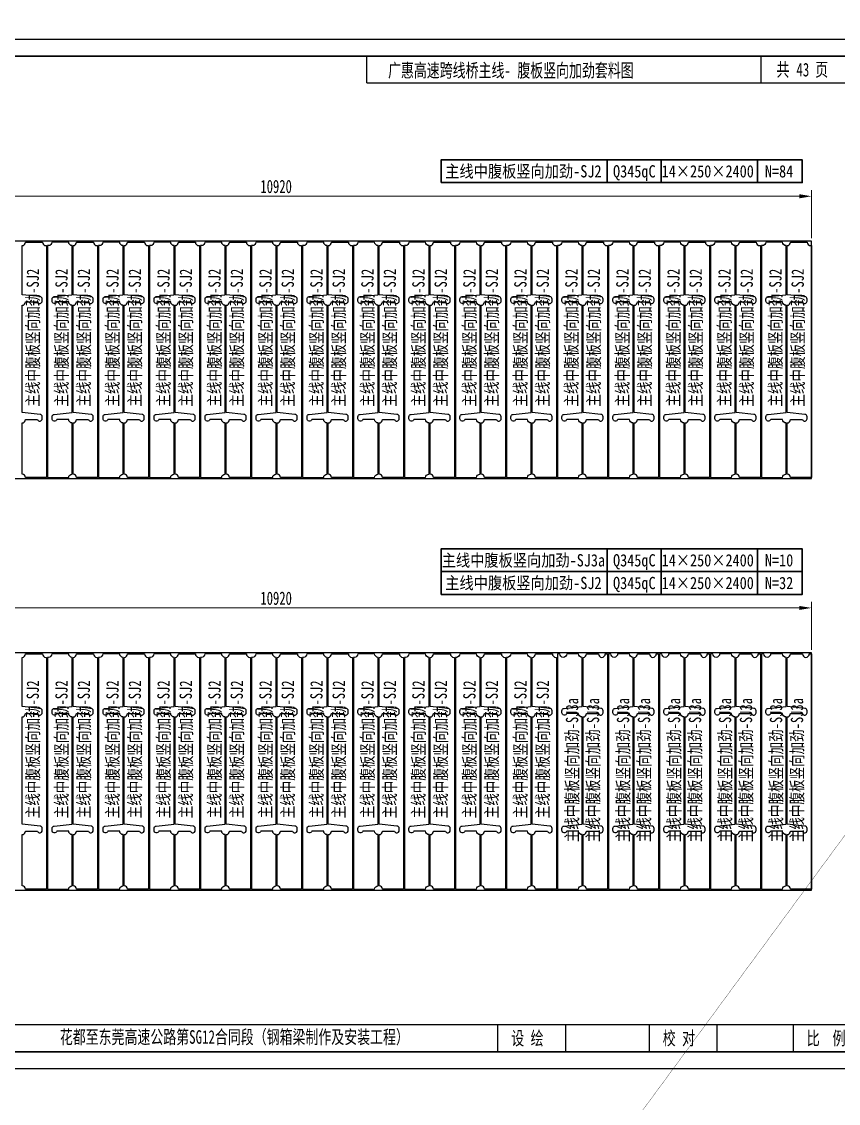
# Model space of a CAD drawing. Extents: x 1629247 to 2251351, y -601856 to -65897.
# Drawn here: x 1889611 to 1897939, y -430642 to -419610 of the extents above; entities that cross this region are included whole.
import ezdxf
from ezdxf.enums import TextEntityAlignment as Align

# ---------------------------------------------------------------- set-up
doc = ezdxf.new("R2010")
doc.units = 0
doc.header["$LTSCALE"] = 2
doc.header["$MEASUREMENT"] = 0
doc.header["$PDMODE"] = 35
doc.header["$PDSIZE"] = 50
doc.layers.get('0').update_dxf_attribs({"linetype": 'CONTINUOUS'})
doc.layers.get('Defpoints').update_dxf_attribs({"linetype": 'CONTINUOUS'})
doc.layers.add('1图框轮廓', color=7, linetype='CONTINUOUS', lineweight=35)
doc.layers.add('A3', color=7, linetype='CONTINUOUS')
doc.styles.add('仿宋', font='仿宋_GB2312_1.ttf', dxfattribs={"width": 0.7})
doc.dimstyles.new('标准标注样式-50', dxfattribs={"dimscale": 50, "dimtxt": 2.7, "dimasz": 2.5, "dimexe": 1.25, "dimexo": 0.625, "dimtad": 1, "dimdec": 0, "dimdsep": 46, "dimtxsty": '仿宋', "dimcen": 2.5, "dimclrd": 3, "dimclre": 3, "dimclrt": 4, "dimazin": 0, "dimtfac": 1, "dimtdec": 0, "dimtmove": 0, "dimatfit": 3, "dimfxl": 1.25, "dimlwd": 13, "dimlwe": 13, "dimarcsym": 0})

# ---------------------------------------------------------------- blocks, each defined once
blk = doc.blocks.new('*D236')
at = {"color": 3, "lineweight": 13, "ltscale": 3}
for p, q in [((1886746, -421819), (1886746, -421329)), ((1897666, -421819), (1897666, -421329))]:
    blk.add_line(p, q, dxfattribs=at)
at = {"color": 3, "linetype": 'ByBlock', "lineweight": 13, "ltscale": 3}
blk.add_line((1897541, -421391), (1886871, -421391), dxfattribs=at)
at = {"color": 3, "ltscale": 3}
for points in [[(1886871, -421370), (1886871, -421412), (1886746, -421391)], [(1897541, -421370), (1897541, -421412), (1897666, -421391)]]:
    blk.add_solid(points, dxfattribs=at)
at = {"layer": 'Defpoints', "color": 0, "ltscale": 3}
for p in [(1886746, -421391), (1886746, -421850), (1897666, -421850)]:
    blk.add_point(p, dxfattribs=at)
at = {"color": 4, "ltscale": 3, "insert": (1892206, -421292), "char_height": 135, "attachment_point": 5, "style": '仿宋'}
blk.add_mtext('10920', dxfattribs=at)
blk = doc.blocks.new('tukuangA4-')
at = {"layer": 'A3'}
for p, q in [((537, 7565), (537, 10327)), ((882, 10327), (537, 10327)), ((12951, 10051), (12951, 10327)), ((13814, 10051), (13814, 10327)), ((882, 8256), (537, 8256)), ((882, 7565), (537, 7565)), ((1745, 173), (1745, 449)), ((10266, 173), (10266, 449)), ((10957, 173), (10957, 449)), ((11811, 173), (11811, 449)), ((12502, 173), (12502, 449)), ((13280, 173), (13280, 449)), ((13971, 173), (13971, 449))]:
    blk.add_line(p, q, dxfattribs=at)
blk.add_lwpolyline([(14850, 10500), (14850, 0), (0, 0), (0, 10500)], close=True, dxfattribs=at)
for points, const_width in [([(882, 10327), (14677, 10327), (14677, 173), (882, 173), (882, 10327)], 17.3), ([(8927, 10051), (8927, 10327)], 13.8), ([(8927, 10051), (14677, 10051)], 13.8), ([(882, 449), (14677, 449)], 13.8)]:
    blk.add_lwpolyline(points, dxfattribs=dict(at, const_width=const_width))
at = {"layer": 'A3', "color": 7, "linetype": 'Continuous', "style": '仿宋', "width": 0.7}
for s, p in [('共    页', (13106, 10120)), ('第     页', (13977, 10120)), ('工程名称', (1009, 242)), ('花都至东莞高速公路第SG12合同段（钢箱梁制作及安装工程）', (5798, 255)), ('设 绘', (10401, 242)), ('校 对', (11946, 242)), ('比  例', (13415, 242))]:
    blk.add_text(s, height=138.1, dxfattribs=at).set_placement(p)
blk.add_text('WSD63711L-', height=172.6, rotation=90, dxfattribs=at).set_placement((806, 9316), align=Align.CENTER)
blk.add_text('图 号', height=172.6, rotation=90, dxfattribs=at).set_placement((793, 7681))
blk.add_text('A4', height=138.1, dxfattribs=at).set_placement((139, 50), align=Align.CENTER)
blk = doc.blocks.new('*D238')
at = {"color": 3, "lineweight": 13, "ltscale": 3}
for p, q in [((1886746, -426017), (1886746, -425527)), ((1897666, -426017), (1897666, -425527))]:
    blk.add_line(p, q, dxfattribs=at)
at = {"color": 3, "linetype": 'ByBlock', "lineweight": 13, "ltscale": 3}
blk.add_line((1897541, -425589), (1886871, -425589), dxfattribs=at)
at = {"color": 3, "ltscale": 3}
for points in [[(1886871, -425569), (1886871, -425610), (1886746, -425589)], [(1897541, -425569), (1897541, -425610), (1897666, -425589)]]:
    blk.add_solid(points, dxfattribs=at)
at = {"layer": 'Defpoints', "color": 0, "ltscale": 3}
for p in [(1886746, -425589), (1886746, -426048), (1897666, -426048)]:
    blk.add_point(p, dxfattribs=at)
at = {"color": 4, "ltscale": 3, "insert": (1892206, -425491), "char_height": 135, "attachment_point": 5, "style": '仿宋'}
blk.add_mtext('10920', dxfattribs=at)

msp = doc.modelspace()

# ---------------------------------------------------------------- linework, layer by layer
at = {"color": 8, "ltscale": 3, "const_width": 3}
msp.add_lwpolyline([(1907608.1, -366288.8), (1975235.2, -322884.8), (1884585.6, -446157.3)], dxfattribs=at)
at = {"color": 8, "ltscale": 3}
for points in [[(1886745.6, -424269.8), (1897665.6, -424269.8), (1897665.6, -421849.8), (1886745.6, -421849.8)], [(1886745.6, -428468), (1897665.6, -428468), (1897665.6, -426048), (1886745.6, -426048)]]:
    msp.add_lwpolyline(points, close=True, dxfattribs=at)
at = {"color": 6, "ltscale": 3}
for points in [[(1889865.6, -421894.8), (1889865.6, -424259.8), (1889650.6, -424259.8, 0.4142136), (1889615.6, -424224.8), (1889615.6, -423702.8, 0.4142136), (1889650.6, -423667.8), (1889771.9, -423667.8, 0.8490905), (1889820.6, -423659.8), (1889820.6, -423639.8, 0.3855079), (1889798.1, -423614.9), (1889615.6, -423596.8), (1889615.6, -422502.8, 0.4142136), (1889650.6, -422467.8), (1889771.9, -422467.8, 0.8490905), (1889820.6, -422459.8), (1889820.6, -422439.8, 0.3855079), (1889798.1, -422414.9), (1889615.6, -422396.8), (1889615.6, -421894.8, 0.4142136), (1889650.6, -421859.8), (1889822.6, -421859.8, 0.4142136), (1889857.6, -421894.8)], [(1889875.6, -421894.8), (1889875.6, -424259.8), (1890090.6, -424259.8, -0.4142136), (1890125.6, -424224.8), (1890125.6, -423702.8, -0.4142136), (1890090.6, -423667.8), (1889969.3, -423667.8, -0.8490905), (1889920.6, -423659.8), (1889920.6, -423639.8, -0.3855079), (1889943.1, -423614.9), (1890125.6, -423596.8), (1890125.6, -422502.8, -0.4142136), (1890090.6, -422467.8), (1889969.3, -422467.8, -0.8490905), (1889920.6, -422459.8), (1889920.6, -422439.8, -0.3855079), (1889943.1, -422414.9), (1890125.6, -422396.8), (1890125.6, -421894.8, -0.4142136), (1890090.6, -421859.8), (1889918.6, -421859.8, -0.4142136), (1889883.6, -421894.8)], [(1890385.6, -421894.8), (1890385.6, -424259.8), (1890170.6, -424259.8, 0.4142136), (1890135.6, -424224.8), (1890135.6, -423702.8, 0.4142136), (1890170.6, -423667.8), (1890291.9, -423667.8, 0.8490905), (1890340.6, -423659.8), (1890340.6, -423639.8, 0.3855079), (1890318.1, -423614.9), (1890135.6, -423596.8), (1890135.6, -422502.8, 0.4142136), (1890170.6, -422467.8), (1890291.9, -422467.8, 0.8490905), (1890340.6, -422459.8), (1890340.6, -422439.8, 0.3855079), (1890318.1, -422414.9), (1890135.6, -422396.8), (1890135.6, -421894.8, 0.4142136), (1890170.6, -421859.8), (1890342.6, -421859.8, 0.4142136), (1890377.6, -421894.8)], [(1890395.6, -421894.8), (1890395.6, -424259.8), (1890610.6, -424259.8, -0.4142136), (1890645.6, -424224.8), (1890645.6, -423702.8, -0.4142136), (1890610.6, -423667.8), (1890489.3, -423667.8, -0.8490905), (1890440.6, -423659.8), (1890440.6, -423639.8, -0.3855079), (1890463.1, -423614.9), (1890645.6, -423596.8), (1890645.6, -422502.8, -0.4142136), (1890610.6, -422467.8), (1890489.3, -422467.8, -0.8490905), (1890440.6, -422459.8), (1890440.6, -422439.8, -0.3855079), (1890463.1, -422414.9), (1890645.6, -422396.8), (1890645.6, -421894.8, -0.4142136), (1890610.6, -421859.8), (1890438.6, -421859.8, -0.4142136), (1890403.6, -421894.8)], [(1890905.6, -421894.8), (1890905.6, -424259.8), (1890690.6, -424259.8, 0.4142136), (1890655.6, -424224.8), (1890655.6, -423702.8, 0.4142136), (1890690.6, -423667.8), (1890811.9, -423667.8, 0.8490905), (1890860.6, -423659.8), (1890860.6, -423639.8, 0.3855079), (1890838.1, -423614.9), (1890655.6, -423596.8), (1890655.6, -422502.8, 0.4142136), (1890690.6, -422467.8), (1890811.9, -422467.8, 0.8490905), (1890860.6, -422459.8), (1890860.6, -422439.8, 0.3855079), (1890838.1, -422414.9), (1890655.6, -422396.8), (1890655.6, -421894.8, 0.4142136), (1890690.6, -421859.8), (1890862.6, -421859.8, 0.4142136), (1890897.6, -421894.8)], [(1890915.6, -421894.8), (1890915.6, -424259.8), (1891130.6, -424259.8, -0.4142136), (1891165.6, -424224.8), (1891165.6, -423702.8, -0.4142136), (1891130.6, -423667.8), (1891009.3, -423667.8, -0.8490905), (1890960.6, -423659.8), (1890960.6, -423639.8, -0.3855079), (1890983.1, -423614.9), (1891165.6, -423596.8), (1891165.6, -422502.8, -0.4142136), (1891130.6, -422467.8), (1891009.3, -422467.8, -0.8490905), (1890960.6, -422459.8), (1890960.6, -422439.8, -0.3855079), (1890983.1, -422414.9), (1891165.6, -422396.8), (1891165.6, -421894.8, -0.4142136), (1891130.6, -421859.8), (1890958.6, -421859.8, -0.4142136), (1890923.6, -421894.8)], [(1891425.6, -421894.8), (1891425.6, -424259.8), (1891210.6, -424259.8, 0.4142136), (1891175.6, -424224.8), (1891175.6, -423702.8, 0.4142136), (1891210.6, -423667.8), (1891331.9, -423667.8, 0.8490905), (1891380.6, -423659.8), (1891380.6, -423639.8, 0.3855079), (1891358.1, -423614.9), (1891175.6, -423596.8), (1891175.6, -422502.8, 0.4142136), (1891210.6, -422467.8), (1891331.9, -422467.8, 0.8490905), (1891380.6, -422459.8), (1891380.6, -422439.8, 0.3855079), (1891358.1, -422414.9), (1891175.6, -422396.8), (1891175.6, -421894.8, 0.4142136), (1891210.6, -421859.8), (1891382.6, -421859.8, 0.4142136), (1891417.6, -421894.8)], [(1891435.6, -421894.8), (1891435.6, -424259.8), (1891650.6, -424259.8, -0.4142136), (1891685.6, -424224.8), (1891685.6, -423702.8, -0.4142136), (1891650.6, -423667.8), (1891529.3, -423667.8, -0.8490905), (1891480.6, -423659.8), (1891480.6, -423639.8, -0.3855079), (1891503.1, -423614.9), (1891685.6, -423596.8), (1891685.6, -422502.8, -0.4142136), (1891650.6, -422467.8), (1891529.3, -422467.8, -0.8490905), (1891480.6, -422459.8), (1891480.6, -422439.8, -0.3855079), (1891503.1, -422414.9), (1891685.6, -422396.8), (1891685.6, -421894.8, -0.4142136), (1891650.6, -421859.8), (1891478.6, -421859.8, -0.4142136), (1891443.6, -421894.8)], [(1891945.6, -421894.8), (1891945.6, -424259.8), (1891730.6, -424259.8, 0.4142136), (1891695.6, -424224.8), (1891695.6, -423702.8, 0.4142136), (1891730.6, -423667.8), (1891851.9, -423667.8, 0.8490905), (1891900.6, -423659.8), (1891900.6, -423639.8, 0.3855079), (1891878.1, -423614.9), (1891695.6, -423596.8), (1891695.6, -422502.8, 0.4142136), (1891730.6, -422467.8), (1891851.9, -422467.8, 0.8490905), (1891900.6, -422459.8), (1891900.6, -422439.8, 0.3855079), (1891878.1, -422414.9), (1891695.6, -422396.8), (1891695.6, -421894.8, 0.4142136), (1891730.6, -421859.8), (1891902.6, -421859.8, 0.4142136), (1891937.6, -421894.8)], [(1891955.6, -421894.8), (1891955.6, -424259.8), (1892170.6, -424259.8, -0.4142136), (1892205.6, -424224.8), (1892205.6, -423702.8, -0.4142136), (1892170.6, -423667.8), (1892049.3, -423667.8, -0.8490905), (1892000.6, -423659.8), (1892000.6, -423639.8, -0.3855079), (1892023.1, -423614.9), (1892205.6, -423596.8), (1892205.6, -422502.8, -0.4142136), (1892170.6, -422467.8), (1892049.3, -422467.8, -0.8490905), (1892000.6, -422459.8), (1892000.6, -422439.8, -0.3855079), (1892023.1, -422414.9), (1892205.6, -422396.8), (1892205.6, -421894.8, -0.4142136), (1892170.6, -421859.8), (1891998.6, -421859.8, -0.4142136), (1891963.6, -421894.8)], [(1892465.6, -421894.8), (1892465.6, -424259.8), (1892250.6, -424259.8, 0.4142136), (1892215.6, -424224.8), (1892215.6, -423702.8, 0.4142136), (1892250.6, -423667.8), (1892371.9, -423667.8, 0.8490905), (1892420.6, -423659.8), (1892420.6, -423639.8, 0.3855079), (1892398.1, -423614.9), (1892215.6, -423596.8), (1892215.6, -422502.8, 0.4142136), (1892250.6, -422467.8), (1892371.9, -422467.8, 0.8490905), (1892420.6, -422459.8), (1892420.6, -422439.8, 0.3855079), (1892398.1, -422414.9), (1892215.6, -422396.8), (1892215.6, -421894.8, 0.4142136), (1892250.6, -421859.8), (1892422.6, -421859.8, 0.4142136), (1892457.6, -421894.8)], [(1892475.6, -421894.8), (1892475.6, -424259.8), (1892690.6, -424259.8, -0.4142136), (1892725.6, -424224.8), (1892725.6, -423702.8, -0.4142136), (1892690.6, -423667.8), (1892569.3, -423667.8, -0.8490905), (1892520.6, -423659.8), (1892520.6, -423639.8, -0.3855079), (1892543.1, -423614.9), (1892725.6, -423596.8), (1892725.6, -422502.8, -0.4142136), (1892690.6, -422467.8), (1892569.3, -422467.8, -0.8490905), (1892520.6, -422459.8), (1892520.6, -422439.8, -0.3855079), (1892543.1, -422414.9), (1892725.6, -422396.8), (1892725.6, -421894.8, -0.4142136), (1892690.6, -421859.8), (1892518.6, -421859.8, -0.4142136), (1892483.6, -421894.8)], [(1892985.6, -421894.8), (1892985.6, -424259.8), (1892770.6, -424259.8, 0.4142136), (1892735.6, -424224.8), (1892735.6, -423702.8, 0.4142136), (1892770.6, -423667.8), (1892891.9, -423667.8, 0.8490905), (1892940.6, -423659.8), (1892940.6, -423639.8, 0.3855079), (1892918.1, -423614.9), (1892735.6, -423596.8), (1892735.6, -422502.8, 0.4142136), (1892770.6, -422467.8), (1892891.9, -422467.8, 0.8490905), (1892940.6, -422459.8), (1892940.6, -422439.8, 0.3855079), (1892918.1, -422414.9), (1892735.6, -422396.8), (1892735.6, -421894.8, 0.4142136), (1892770.6, -421859.8), (1892942.6, -421859.8, 0.4142136), (1892977.6, -421894.8)], [(1892995.6, -421894.8), (1892995.6, -424259.8), (1893210.6, -424259.8, -0.4142136), (1893245.6, -424224.8), (1893245.6, -423702.8, -0.4142136), (1893210.6, -423667.8), (1893089.3, -423667.8, -0.8490905), (1893040.6, -423659.8), (1893040.6, -423639.8, -0.3855079), (1893063.1, -423614.9), (1893245.6, -423596.8), (1893245.6, -422502.8, -0.4142136), (1893210.6, -422467.8), (1893089.3, -422467.8, -0.8490905), (1893040.6, -422459.8), (1893040.6, -422439.8, -0.3855079), (1893063.1, -422414.9), (1893245.6, -422396.8), (1893245.6, -421894.8, -0.4142136), (1893210.6, -421859.8), (1893038.6, -421859.8, -0.4142136), (1893003.6, -421894.8)], [(1893505.6, -421894.8), (1893505.6, -424259.8), (1893290.6, -424259.8, 0.4142136), (1893255.6, -424224.8), (1893255.6, -423702.8, 0.4142136), (1893290.6, -423667.8), (1893411.9, -423667.8, 0.8490905), (1893460.6, -423659.8), (1893460.6, -423639.8, 0.3855079), (1893438.1, -423614.9), (1893255.6, -423596.8), (1893255.6, -422502.8, 0.4142136), (1893290.6, -422467.8), (1893411.9, -422467.8, 0.8490905), (1893460.6, -422459.8), (1893460.6, -422439.8, 0.3855079), (1893438.1, -422414.9), (1893255.6, -422396.8), (1893255.6, -421894.8, 0.4142136), (1893290.6, -421859.8), (1893462.6, -421859.8, 0.4142136), (1893497.6, -421894.8)], [(1893515.6, -421894.8), (1893515.6, -424259.8), (1893730.6, -424259.8, -0.4142136), (1893765.6, -424224.8), (1893765.6, -423702.8, -0.4142136), (1893730.6, -423667.8), (1893609.3, -423667.8, -0.8490905), (1893560.6, -423659.8), (1893560.6, -423639.8, -0.3855079), (1893583.1, -423614.9), (1893765.6, -423596.8), (1893765.6, -422502.8, -0.4142136), (1893730.6, -422467.8), (1893609.3, -422467.8, -0.8490905), (1893560.6, -422459.8), (1893560.6, -422439.8, -0.3855079), (1893583.1, -422414.9), (1893765.6, -422396.8), (1893765.6, -421894.8, -0.4142136), (1893730.6, -421859.8), (1893558.6, -421859.8, -0.4142136), (1893523.6, -421894.8)], [(1894025.6, -421894.8), (1894025.6, -424259.8), (1893810.6, -424259.8, 0.4142136), (1893775.6, -424224.8), (1893775.6, -423702.8, 0.4142136), (1893810.6, -423667.8), (1893931.9, -423667.8, 0.8490905), (1893980.6, -423659.8), (1893980.6, -423639.8, 0.3855079), (1893958.1, -423614.9), (1893775.6, -423596.8), (1893775.6, -422502.8, 0.4142136), (1893810.6, -422467.8), (1893931.9, -422467.8, 0.8490905), (1893980.6, -422459.8), (1893980.6, -422439.8, 0.3855079), (1893958.1, -422414.9), (1893775.6, -422396.8), (1893775.6, -421894.8, 0.4142136), (1893810.6, -421859.8), (1893982.6, -421859.8, 0.4142136), (1894017.6, -421894.8)], [(1894035.6, -421894.8), (1894035.6, -424259.8), (1894250.6, -424259.8, -0.4142136), (1894285.6, -424224.8), (1894285.6, -423702.8, -0.4142136), (1894250.6, -423667.8), (1894129.3, -423667.8, -0.8490905), (1894080.6, -423659.8), (1894080.6, -423639.8, -0.3855079), (1894103.1, -423614.9), (1894285.6, -423596.8), (1894285.6, -422502.8, -0.4142136), (1894250.6, -422467.8), (1894129.3, -422467.8, -0.8490905), (1894080.6, -422459.8), (1894080.6, -422439.8, -0.3855079), (1894103.1, -422414.9), (1894285.6, -422396.8), (1894285.6, -421894.8, -0.4142136), (1894250.6, -421859.8), (1894078.6, -421859.8, -0.4142136), (1894043.6, -421894.8)], [(1894545.6, -421894.8), (1894545.6, -424259.8), (1894330.6, -424259.8, 0.4142136), (1894295.6, -424224.8), (1894295.6, -423702.8, 0.4142136), (1894330.6, -423667.8), (1894451.9, -423667.8, 0.8490905), (1894500.6, -423659.8), (1894500.6, -423639.8, 0.3855079), (1894478.1, -423614.9), (1894295.6, -423596.8), (1894295.6, -422502.8, 0.4142136), (1894330.6, -422467.8), (1894451.9, -422467.8, 0.8490905), (1894500.6, -422459.8), (1894500.6, -422439.8, 0.3855079), (1894478.1, -422414.9), (1894295.6, -422396.8), (1894295.6, -421894.8, 0.4142136), (1894330.6, -421859.8), (1894502.6, -421859.8, 0.4142136), (1894537.6, -421894.8)], [(1894555.6, -421894.8), (1894555.6, -424259.8), (1894770.6, -424259.8, -0.4142136), (1894805.6, -424224.8), (1894805.6, -423702.8, -0.4142136), (1894770.6, -423667.8), (1894649.3, -423667.8, -0.8490905), (1894600.6, -423659.8), (1894600.6, -423639.8, -0.3855079), (1894623.1, -423614.9), (1894805.6, -423596.8), (1894805.6, -422502.8, -0.4142136), (1894770.6, -422467.8), (1894649.3, -422467.8, -0.8490905), (1894600.6, -422459.8), (1894600.6, -422439.8, -0.3855079), (1894623.1, -422414.9), (1894805.6, -422396.8), (1894805.6, -421894.8, -0.4142136), (1894770.6, -421859.8), (1894598.6, -421859.8, -0.4142136), (1894563.6, -421894.8)], [(1895065.6, -421894.8), (1895065.6, -424259.8), (1894850.6, -424259.8, 0.4142136), (1894815.6, -424224.8), (1894815.6, -423702.8, 0.4142136), (1894850.6, -423667.8), (1894971.9, -423667.8, 0.8490905), (1895020.6, -423659.8), (1895020.6, -423639.8, 0.3855079), (1894998.1, -423614.9), (1894815.6, -423596.8), (1894815.6, -422502.8, 0.4142136), (1894850.6, -422467.8), (1894971.9, -422467.8, 0.8490905), (1895020.6, -422459.8), (1895020.6, -422439.8, 0.3855079), (1894998.1, -422414.9), (1894815.6, -422396.8), (1894815.6, -421894.8, 0.4142136), (1894850.6, -421859.8), (1895022.6, -421859.8, 0.4142136), (1895057.6, -421894.8)], [(1895075.6, -421894.8), (1895075.6, -424259.8), (1895290.6, -424259.8, -0.4142136), (1895325.6, -424224.8), (1895325.6, -423702.8, -0.4142136), (1895290.6, -423667.8), (1895169.3, -423667.8, -0.8490905), (1895120.6, -423659.8), (1895120.6, -423639.8, -0.3855079), (1895143.1, -423614.9), (1895325.6, -423596.8), (1895325.6, -422502.8, -0.4142136), (1895290.6, -422467.8), (1895169.3, -422467.8, -0.8490905), (1895120.6, -422459.8), (1895120.6, -422439.8, -0.3855079), (1895143.1, -422414.9), (1895325.6, -422396.8), (1895325.6, -421894.8, -0.4142136), (1895290.6, -421859.8), (1895118.6, -421859.8, -0.4142136), (1895083.6, -421894.8)], [(1895585.6, -421894.8), (1895585.6, -424259.8), (1895370.6, -424259.8, 0.4142136), (1895335.6, -424224.8), (1895335.6, -423702.8, 0.4142136), (1895370.6, -423667.8), (1895491.9, -423667.8, 0.8490905), (1895540.6, -423659.8), (1895540.6, -423639.8, 0.3855079), (1895518.1, -423614.9), (1895335.6, -423596.8), (1895335.6, -422502.8, 0.4142136), (1895370.6, -422467.8), (1895491.9, -422467.8, 0.8490905), (1895540.6, -422459.8), (1895540.6, -422439.8, 0.3855079), (1895518.1, -422414.9), (1895335.6, -422396.8), (1895335.6, -421894.8, 0.4142136), (1895370.6, -421859.8), (1895542.6, -421859.8, 0.4142136), (1895577.6, -421894.8)], [(1895595.6, -421894.8), (1895595.6, -424259.8), (1895810.6, -424259.8, -0.4142136), (1895845.6, -424224.8), (1895845.6, -423702.8, -0.4142136), (1895810.6, -423667.8), (1895689.3, -423667.8, -0.8490905), (1895640.6, -423659.8), (1895640.6, -423639.8, -0.3855079), (1895663.1, -423614.9), (1895845.6, -423596.8), (1895845.6, -422502.8, -0.4142136), (1895810.6, -422467.8), (1895689.3, -422467.8, -0.8490905), (1895640.6, -422459.8), (1895640.6, -422439.8, -0.3855079), (1895663.1, -422414.9), (1895845.6, -422396.8), (1895845.6, -421894.8, -0.4142136), (1895810.6, -421859.8), (1895638.6, -421859.8, -0.4142136), (1895603.6, -421894.8)], [(1896105.6, -421894.8), (1896105.6, -424259.8), (1895890.6, -424259.8, 0.4142136), (1895855.6, -424224.8), (1895855.6, -423702.8, 0.4142136), (1895890.6, -423667.8), (1896011.9, -423667.8, 0.8490905), (1896060.6, -423659.8), (1896060.6, -423639.8, 0.3855079), (1896038.1, -423614.9), (1895855.6, -423596.8), (1895855.6, -422502.8, 0.4142136), (1895890.6, -422467.8), (1896011.9, -422467.8, 0.8490905), (1896060.6, -422459.8), (1896060.6, -422439.8, 0.3855079), (1896038.1, -422414.9), (1895855.6, -422396.8), (1895855.6, -421894.8, 0.4142136), (1895890.6, -421859.8), (1896062.6, -421859.8, 0.4142136), (1896097.6, -421894.8)], [(1896115.6, -421894.8), (1896115.6, -424259.8), (1896330.6, -424259.8, -0.4142136), (1896365.6, -424224.8), (1896365.6, -423702.8, -0.4142136), (1896330.6, -423667.8), (1896209.3, -423667.8, -0.8490905), (1896160.6, -423659.8), (1896160.6, -423639.8, -0.3855079), (1896183.1, -423614.9), (1896365.6, -423596.8), (1896365.6, -422502.8, -0.4142136), (1896330.6, -422467.8), (1896209.3, -422467.8, -0.8490905), (1896160.6, -422459.8), (1896160.6, -422439.8, -0.3855079), (1896183.1, -422414.9), (1896365.6, -422396.8), (1896365.6, -421894.8, -0.4142136), (1896330.6, -421859.8), (1896158.6, -421859.8, -0.4142136), (1896123.6, -421894.8)], [(1896625.6, -421894.8), (1896625.6, -424259.8), (1896410.6, -424259.8, 0.4142136), (1896375.6, -424224.8), (1896375.6, -423702.8, 0.4142136), (1896410.6, -423667.8), (1896531.9, -423667.8, 0.8490905), (1896580.6, -423659.8), (1896580.6, -423639.8, 0.3855079), (1896558.1, -423614.9), (1896375.6, -423596.8), (1896375.6, -422502.8, 0.4142136), (1896410.6, -422467.8), (1896531.9, -422467.8, 0.8490905), (1896580.6, -422459.8), (1896580.6, -422439.8, 0.3855079), (1896558.1, -422414.9), (1896375.6, -422396.8), (1896375.6, -421894.8, 0.4142136), (1896410.6, -421859.8), (1896582.6, -421859.8, 0.4142136), (1896617.6, -421894.8)], [(1896635.6, -421894.8), (1896635.6, -424259.8), (1896850.6, -424259.8, -0.4142136), (1896885.6, -424224.8), (1896885.6, -423702.8, -0.4142136), (1896850.6, -423667.8), (1896729.3, -423667.8, -0.8490905), (1896680.6, -423659.8), (1896680.6, -423639.8, -0.3855079), (1896703.1, -423614.9), (1896885.6, -423596.8), (1896885.6, -422502.8, -0.4142136), (1896850.6, -422467.8), (1896729.3, -422467.8, -0.8490905), (1896680.6, -422459.8), (1896680.6, -422439.8, -0.3855079), (1896703.1, -422414.9), (1896885.6, -422396.8), (1896885.6, -421894.8, -0.4142136), (1896850.6, -421859.8), (1896678.6, -421859.8, -0.4142136), (1896643.6, -421894.8)], [(1897145.6, -421894.8), (1897145.6, -424259.8), (1896930.6, -424259.8, 0.4142136), (1896895.6, -424224.8), (1896895.6, -423702.8, 0.4142136), (1896930.6, -423667.8), (1897051.9, -423667.8, 0.8490905), (1897100.6, -423659.8), (1897100.6, -423639.8, 0.3855079), (1897078.1, -423614.9), (1896895.6, -423596.8), (1896895.6, -422502.8, 0.4142136), (1896930.6, -422467.8), (1897051.9, -422467.8, 0.8490905), (1897100.6, -422459.8), (1897100.6, -422439.8, 0.3855079), (1897078.1, -422414.9), (1896895.6, -422396.8), (1896895.6, -421894.8, 0.4142136), (1896930.6, -421859.8), (1897102.6, -421859.8, 0.4142136), (1897137.6, -421894.8)], [(1897155.6, -421894.8), (1897155.6, -424259.8), (1897370.6, -424259.8, -0.4142136), (1897405.6, -424224.8), (1897405.6, -423702.8, -0.4142136), (1897370.6, -423667.8), (1897249.3, -423667.8, -0.8490905), (1897200.6, -423659.8), (1897200.6, -423639.8, -0.3855079), (1897223.1, -423614.9), (1897405.6, -423596.8), (1897405.6, -422502.8, -0.4142136), (1897370.6, -422467.8), (1897249.3, -422467.8, -0.8490905), (1897200.6, -422459.8), (1897200.6, -422439.8, -0.3855079), (1897223.1, -422414.9), (1897405.6, -422396.8), (1897405.6, -421894.8, -0.4142136), (1897370.6, -421859.8), (1897198.6, -421859.8, -0.4142136), (1897163.6, -421894.8)], [(1897665.6, -421894.8), (1897665.6, -424259.8), (1897450.6, -424259.8, 0.4142136), (1897415.6, -424224.8), (1897415.6, -423702.8, 0.4142136), (1897450.6, -423667.8), (1897571.9, -423667.8, 0.8490905), (1897620.6, -423659.8), (1897620.6, -423639.8, 0.3855079), (1897598.1, -423614.9), (1897415.6, -423596.8), (1897415.6, -422502.8, 0.4142136), (1897450.6, -422467.8), (1897571.9, -422467.8, 0.8490905), (1897620.6, -422459.8), (1897620.6, -422439.8, 0.3855079), (1897598.1, -422414.9), (1897415.6, -422396.8), (1897415.6, -421894.8, 0.4142136), (1897450.6, -421859.8), (1897622.6, -421859.8, 0.4142136), (1897657.6, -421894.8)], [(1889865.6, -426093), (1889865.6, -428458), (1889650.6, -428458, 0.4142136), (1889615.6, -428423), (1889615.6, -427901, 0.4142136), (1889650.6, -427866), (1889771.9, -427866, 0.8490905), (1889820.6, -427858), (1889820.6, -427838, 0.3855079), (1889798.1, -427813.2), (1889615.6, -427795), (1889615.6, -426701, 0.4142136), (1889650.6, -426666), (1889771.9, -426666, 0.8490905), (1889820.6, -426658), (1889820.6, -426638, 0.3855079), (1889798.1, -426613.2), (1889615.6, -426595), (1889615.6, -426093, 0.4142136), (1889650.6, -426058), (1889822.6, -426058, 0.4142136), (1889857.6, -426093)], [(1889875.6, -426093), (1889875.6, -428458), (1890090.6, -428458, -0.4142136), (1890125.6, -428423), (1890125.6, -427901, -0.4142136), (1890090.6, -427866), (1889969.3, -427866, -0.8490905), (1889920.6, -427858), (1889920.6, -427838, -0.3855079), (1889943.1, -427813.2), (1890125.6, -427795), (1890125.6, -426701, -0.4142136), (1890090.6, -426666), (1889969.3, -426666, -0.8490905), (1889920.6, -426658), (1889920.6, -426638, -0.3855079), (1889943.1, -426613.2), (1890125.6, -426595), (1890125.6, -426093, -0.4142136), (1890090.6, -426058), (1889918.6, -426058, -0.4142136), (1889883.6, -426093)], [(1890385.6, -426093), (1890385.6, -428458), (1890170.6, -428458, 0.4142136), (1890135.6, -428423), (1890135.6, -427901, 0.4142136), (1890170.6, -427866), (1890291.9, -427866, 0.8490905), (1890340.6, -427858), (1890340.6, -427838, 0.3855079), (1890318.1, -427813.2), (1890135.6, -427795), (1890135.6, -426701, 0.4142136), (1890170.6, -426666), (1890291.9, -426666, 0.8490905), (1890340.6, -426658), (1890340.6, -426638, 0.3855079), (1890318.1, -426613.2), (1890135.6, -426595), (1890135.6, -426093, 0.4142136), (1890170.6, -426058), (1890342.6, -426058, 0.4142136), (1890377.6, -426093)], [(1890395.6, -426093), (1890395.6, -428458), (1890610.6, -428458, -0.4142136), (1890645.6, -428423), (1890645.6, -427901, -0.4142136), (1890610.6, -427866), (1890489.3, -427866, -0.8490905), (1890440.6, -427858), (1890440.6, -427838, -0.3855079), (1890463.1, -427813.2), (1890645.6, -427795), (1890645.6, -426701, -0.4142136), (1890610.6, -426666), (1890489.3, -426666, -0.8490905), (1890440.6, -426658), (1890440.6, -426638, -0.3855079), (1890463.1, -426613.2), (1890645.6, -426595), (1890645.6, -426093, -0.4142136), (1890610.6, -426058), (1890438.6, -426058, -0.4142136), (1890403.6, -426093)], [(1890905.6, -426093), (1890905.6, -428458), (1890690.6, -428458, 0.4142136), (1890655.6, -428423), (1890655.6, -427901, 0.4142136), (1890690.6, -427866), (1890811.9, -427866, 0.8490905), (1890860.6, -427858), (1890860.6, -427838, 0.3855079), (1890838.1, -427813.2), (1890655.6, -427795), (1890655.6, -426701, 0.4142136), (1890690.6, -426666), (1890811.9, -426666, 0.8490905), (1890860.6, -426658), (1890860.6, -426638, 0.3855079), (1890838.1, -426613.2), (1890655.6, -426595), (1890655.6, -426093, 0.4142136), (1890690.6, -426058), (1890862.6, -426058, 0.4142136), (1890897.6, -426093)], [(1890915.6, -426093), (1890915.6, -428458), (1891130.6, -428458, -0.4142136), (1891165.6, -428423), (1891165.6, -427901, -0.4142136), (1891130.6, -427866), (1891009.3, -427866, -0.8490905), (1890960.6, -427858), (1890960.6, -427838, -0.3855079), (1890983.1, -427813.2), (1891165.6, -427795), (1891165.6, -426701, -0.4142136), (1891130.6, -426666), (1891009.3, -426666, -0.8490905), (1890960.6, -426658), (1890960.6, -426638, -0.3855079), (1890983.1, -426613.2), (1891165.6, -426595), (1891165.6, -426093, -0.4142136), (1891130.6, -426058), (1890958.6, -426058, -0.4142136), (1890923.6, -426093)], [(1891425.6, -426093), (1891425.6, -428458), (1891210.6, -428458, 0.4142136), (1891175.6, -428423), (1891175.6, -427901, 0.4142136), (1891210.6, -427866), (1891331.9, -427866, 0.8490905), (1891380.6, -427858), (1891380.6, -427838, 0.3855079), (1891358.1, -427813.2), (1891175.6, -427795), (1891175.6, -426701, 0.4142136), (1891210.6, -426666), (1891331.9, -426666, 0.8490905), (1891380.6, -426658), (1891380.6, -426638, 0.3855079), (1891358.1, -426613.2), (1891175.6, -426595), (1891175.6, -426093, 0.4142136), (1891210.6, -426058), (1891382.6, -426058, 0.4142136), (1891417.6, -426093)], [(1891435.6, -426093), (1891435.6, -428458), (1891650.6, -428458, -0.4142136), (1891685.6, -428423), (1891685.6, -427901, -0.4142136), (1891650.6, -427866), (1891529.3, -427866, -0.8490905), (1891480.6, -427858), (1891480.6, -427838, -0.3855079), (1891503.1, -427813.2), (1891685.6, -427795), (1891685.6, -426701, -0.4142136), (1891650.6, -426666), (1891529.3, -426666, -0.8490905), (1891480.6, -426658), (1891480.6, -426638, -0.3855079), (1891503.1, -426613.2), (1891685.6, -426595), (1891685.6, -426093, -0.4142136), (1891650.6, -426058), (1891478.6, -426058, -0.4142136), (1891443.6, -426093)], [(1891945.6, -426093), (1891945.6, -428458), (1891730.6, -428458, 0.4142136), (1891695.6, -428423), (1891695.6, -427901, 0.4142136), (1891730.6, -427866), (1891851.9, -427866, 0.8490905), (1891900.6, -427858), (1891900.6, -427838, 0.3855079), (1891878.1, -427813.2), (1891695.6, -427795), (1891695.6, -426701, 0.4142136), (1891730.6, -426666), (1891851.9, -426666, 0.8490905), (1891900.6, -426658), (1891900.6, -426638, 0.3855079), (1891878.1, -426613.2), (1891695.6, -426595), (1891695.6, -426093, 0.4142136), (1891730.6, -426058), (1891902.6, -426058, 0.4142136), (1891937.6, -426093)], [(1891955.6, -426093), (1891955.6, -428458), (1892170.6, -428458, -0.4142136), (1892205.6, -428423), (1892205.6, -427901, -0.4142136), (1892170.6, -427866), (1892049.3, -427866, -0.8490905), (1892000.6, -427858), (1892000.6, -427838, -0.3855079), (1892023.1, -427813.2), (1892205.6, -427795), (1892205.6, -426701, -0.4142136), (1892170.6, -426666), (1892049.3, -426666, -0.8490905), (1892000.6, -426658), (1892000.6, -426638, -0.3855079), (1892023.1, -426613.2), (1892205.6, -426595), (1892205.6, -426093, -0.4142136), (1892170.6, -426058), (1891998.6, -426058, -0.4142136), (1891963.6, -426093)], [(1892465.6, -426093), (1892465.6, -428458), (1892250.6, -428458, 0.4142136), (1892215.6, -428423), (1892215.6, -427901, 0.4142136), (1892250.6, -427866), (1892371.9, -427866, 0.8490905), (1892420.6, -427858), (1892420.6, -427838, 0.3855079), (1892398.1, -427813.2), (1892215.6, -427795), (1892215.6, -426701, 0.4142136), (1892250.6, -426666), (1892371.9, -426666, 0.8490905), (1892420.6, -426658), (1892420.6, -426638, 0.3855079), (1892398.1, -426613.2), (1892215.6, -426595), (1892215.6, -426093, 0.4142136), (1892250.6, -426058), (1892422.6, -426058, 0.4142136), (1892457.6, -426093)], [(1892475.6, -426093), (1892475.6, -428458), (1892690.6, -428458, -0.4142136), (1892725.6, -428423), (1892725.6, -427901, -0.4142136), (1892690.6, -427866), (1892569.3, -427866, -0.8490905), (1892520.6, -427858), (1892520.6, -427838, -0.3855079), (1892543.1, -427813.2), (1892725.6, -427795), (1892725.6, -426701, -0.4142136), (1892690.6, -426666), (1892569.3, -426666, -0.8490905), (1892520.6, -426658), (1892520.6, -426638, -0.3855079), (1892543.1, -426613.2), (1892725.6, -426595), (1892725.6, -426093, -0.4142136), (1892690.6, -426058), (1892518.6, -426058, -0.4142136), (1892483.6, -426093)], [(1892985.6, -426093), (1892985.6, -428458), (1892770.6, -428458, 0.4142136), (1892735.6, -428423), (1892735.6, -427901, 0.4142136), (1892770.6, -427866), (1892891.9, -427866, 0.8490905), (1892940.6, -427858), (1892940.6, -427838, 0.3855079), (1892918.1, -427813.2), (1892735.6, -427795), (1892735.6, -426701, 0.4142136), (1892770.6, -426666), (1892891.9, -426666, 0.8490905), (1892940.6, -426658), (1892940.6, -426638, 0.3855079), (1892918.1, -426613.2), (1892735.6, -426595), (1892735.6, -426093, 0.4142136), (1892770.6, -426058), (1892942.6, -426058, 0.4142136), (1892977.6, -426093)], [(1892995.6, -426093), (1892995.6, -428458), (1893210.6, -428458, -0.4142136), (1893245.6, -428423), (1893245.6, -427901, -0.4142136), (1893210.6, -427866), (1893089.3, -427866, -0.8490905), (1893040.6, -427858), (1893040.6, -427838, -0.3855079), (1893063.1, -427813.2), (1893245.6, -427795), (1893245.6, -426701, -0.4142136), (1893210.6, -426666), (1893089.3, -426666, -0.8490905), (1893040.6, -426658), (1893040.6, -426638, -0.3855079), (1893063.1, -426613.2), (1893245.6, -426595), (1893245.6, -426093, -0.4142136), (1893210.6, -426058), (1893038.6, -426058, -0.4142136), (1893003.6, -426093)], [(1893505.6, -426093), (1893505.6, -428458), (1893290.6, -428458, 0.4142136), (1893255.6, -428423), (1893255.6, -427901, 0.4142136), (1893290.6, -427866), (1893411.9, -427866, 0.8490905), (1893460.6, -427858), (1893460.6, -427838, 0.3855079), (1893438.1, -427813.2), (1893255.6, -427795), (1893255.6, -426701, 0.4142136), (1893290.6, -426666), (1893411.9, -426666, 0.8490905), (1893460.6, -426658), (1893460.6, -426638, 0.3855079), (1893438.1, -426613.2), (1893255.6, -426595), (1893255.6, -426093, 0.4142136), (1893290.6, -426058), (1893462.6, -426058, 0.4142136), (1893497.6, -426093)], [(1893515.6, -426093), (1893515.6, -428458), (1893730.6, -428458, -0.4142136), (1893765.6, -428423), (1893765.6, -427901, -0.4142136), (1893730.6, -427866), (1893609.3, -427866, -0.8490905), (1893560.6, -427858), (1893560.6, -427838, -0.3855079), (1893583.1, -427813.2), (1893765.6, -427795), (1893765.6, -426701, -0.4142136), (1893730.6, -426666), (1893609.3, -426666, -0.8490905), (1893560.6, -426658), (1893560.6, -426638, -0.3855079), (1893583.1, -426613.2), (1893765.6, -426595), (1893765.6, -426093, -0.4142136), (1893730.6, -426058), (1893558.6, -426058, -0.4142136), (1893523.6, -426093)], [(1894025.6, -426093), (1894025.6, -428458), (1893810.6, -428458, 0.4142136), (1893775.6, -428423), (1893775.6, -427901, 0.4142136), (1893810.6, -427866), (1893931.9, -427866, 0.8490905), (1893980.6, -427858), (1893980.6, -427838, 0.3855079), (1893958.1, -427813.2), (1893775.6, -427795), (1893775.6, -426701, 0.4142136), (1893810.6, -426666), (1893931.9, -426666, 0.8490905), (1893980.6, -426658), (1893980.6, -426638, 0.3855079), (1893958.1, -426613.2), (1893775.6, -426595), (1893775.6, -426093, 0.4142136), (1893810.6, -426058), (1893982.6, -426058, 0.4142136), (1894017.6, -426093)], [(1894035.6, -426093), (1894035.6, -428458), (1894250.6, -428458, -0.4142136), (1894285.6, -428423), (1894285.6, -427901, -0.4142136), (1894250.6, -427866), (1894129.3, -427866, -0.8490905), (1894080.6, -427858), (1894080.6, -427838, -0.3855079), (1894103.1, -427813.2), (1894285.6, -427795), (1894285.6, -426701, -0.4142136), (1894250.6, -426666), (1894129.3, -426666, -0.8490905), (1894080.6, -426658), (1894080.6, -426638, -0.3855079), (1894103.1, -426613.2), (1894285.6, -426595), (1894285.6, -426093, -0.4142136), (1894250.6, -426058), (1894078.6, -426058, -0.4142136), (1894043.6, -426093)], [(1894545.6, -426093), (1894545.6, -428458), (1894330.6, -428458, 0.4142136), (1894295.6, -428423), (1894295.6, -427901, 0.4142136), (1894330.6, -427866), (1894451.9, -427866, 0.8490905), (1894500.6, -427858), (1894500.6, -427838, 0.3855079), (1894478.1, -427813.2), (1894295.6, -427795), (1894295.6, -426701, 0.4142136), (1894330.6, -426666), (1894451.9, -426666, 0.8490905), (1894500.6, -426658), (1894500.6, -426638, 0.3855079), (1894478.1, -426613.2), (1894295.6, -426595), (1894295.6, -426093, 0.4142136), (1894330.6, -426058), (1894502.6, -426058, 0.4142136), (1894537.6, -426093)], [(1894555.6, -426093), (1894555.6, -428458), (1894770.6, -428458, -0.4142136), (1894805.6, -428423), (1894805.6, -427901, -0.4142136), (1894770.6, -427866), (1894649.3, -427866, -0.8490905), (1894600.6, -427858), (1894600.6, -427838, -0.3855079), (1894623.1, -427813.2), (1894805.6, -427795), (1894805.6, -426701, -0.4142136), (1894770.6, -426666), (1894649.3, -426666, -0.8490905), (1894600.6, -426658), (1894600.6, -426638, -0.3855079), (1894623.1, -426613.2), (1894805.6, -426595), (1894805.6, -426093, -0.4142136), (1894770.6, -426058), (1894598.6, -426058, -0.4142136), (1894563.6, -426093)], [(1895065.6, -426093), (1895065.6, -428458), (1894850.6, -428458, 0.4142136), (1894815.6, -428423), (1894815.6, -427901, 0.4142136), (1894850.6, -427866), (1894971.9, -427866, 0.8490905), (1895020.6, -427858), (1895020.6, -427838, 0.3855079), (1894998.1, -427813.2), (1894815.6, -427795), (1894815.6, -426701, 0.4142136), (1894850.6, -426666), (1894971.9, -426666, 0.8490905), (1895020.6, -426658), (1895020.6, -426638, 0.3855079), (1894998.1, -426613.2), (1894815.6, -426595), (1894815.6, -426093, 0.4142136), (1894850.6, -426058), (1895022.6, -426058, 0.4142136), (1895057.6, -426093)]]:
    msp.add_lwpolyline(points, format="xyb", close=True, dxfattribs=at)
at = {"color": 2, "ltscale": 3}
for points in [[(1895325.6, -426701, -0.4142136), (1895290.6, -426666), (1895169.3, -426666, -0.8490905), (1895120.6, -426658), (1895120.6, -426638, -0.3855079), (1895143.1, -426613.2), (1895325.6, -426595), (1895325.6, -426093, -0.4142136), (1895290.6, -426058), (1895168.6, -426058, -1), (1895098.6, -426058), (1895075.6, -426058), (1895075.6, -428458), (1895290.6, -428458, -0.4142136), (1895325.6, -428423), (1895325.6, -427901, -0.4142136), (1895290.6, -427866), (1895169.3, -427866, -0.8490905), (1895120.6, -427858), (1895120.6, -427838, -0.3855079), (1895143.1, -427813.2), (1895325.6, -427795)], [(1895335.6, -426701, 0.4142136), (1895370.6, -426666), (1895491.9, -426666, 0.8490905), (1895540.6, -426658), (1895540.6, -426638, 0.3855079), (1895518.1, -426613.2), (1895335.6, -426595), (1895335.6, -426093, 0.4142136), (1895370.6, -426058), (1895492.6, -426058, 1), (1895562.6, -426058), (1895585.6, -426058), (1895585.6, -428458), (1895370.6, -428458, 0.4142136), (1895335.6, -428423), (1895335.6, -427901, 0.4142136), (1895370.6, -427866), (1895491.9, -427866, 0.8490905), (1895540.6, -427858), (1895540.6, -427838, 0.3855079), (1895518.1, -427813.2), (1895335.6, -427795)], [(1895845.6, -426701, -0.4142136), (1895810.6, -426666), (1895689.3, -426666, -0.8490905), (1895640.6, -426658), (1895640.6, -426638, -0.3855079), (1895663.1, -426613.2), (1895845.6, -426595), (1895845.6, -426093, -0.4142136), (1895810.6, -426058), (1895688.6, -426058, -1), (1895618.6, -426058), (1895595.6, -426058), (1895595.6, -428458), (1895810.6, -428458, -0.4142136), (1895845.6, -428423), (1895845.6, -427901, -0.4142136), (1895810.6, -427866), (1895689.3, -427866, -0.8490905), (1895640.6, -427858), (1895640.6, -427838, -0.3855079), (1895663.1, -427813.2), (1895845.6, -427795)], [(1895855.6, -426701, 0.4142136), (1895890.6, -426666), (1896011.9, -426666, 0.8490905), (1896060.6, -426658), (1896060.6, -426638, 0.3855079), (1896038.1, -426613.2), (1895855.6, -426595), (1895855.6, -426093, 0.4142136), (1895890.6, -426058), (1896012.6, -426058, 1), (1896082.6, -426058), (1896105.6, -426058), (1896105.6, -428458), (1895890.6, -428458, 0.4142136), (1895855.6, -428423), (1895855.6, -427901, 0.4142136), (1895890.6, -427866), (1896011.9, -427866, 0.8490905), (1896060.6, -427858), (1896060.6, -427838, 0.3855079), (1896038.1, -427813.2), (1895855.6, -427795)], [(1896365.6, -426701, -0.4142136), (1896330.6, -426666), (1896209.3, -426666, -0.8490905), (1896160.6, -426658), (1896160.6, -426638, -0.3855079), (1896183.1, -426613.2), (1896365.6, -426595), (1896365.6, -426093, -0.4142136), (1896330.6, -426058), (1896208.6, -426058, -1), (1896138.6, -426058), (1896115.6, -426058), (1896115.6, -428458), (1896330.6, -428458, -0.4142136), (1896365.6, -428423), (1896365.6, -427901, -0.4142136), (1896330.6, -427866), (1896209.3, -427866, -0.8490905), (1896160.6, -427858), (1896160.6, -427838, -0.3855079), (1896183.1, -427813.2), (1896365.6, -427795)], [(1896375.6, -426701, 0.4142136), (1896410.6, -426666), (1896531.9, -426666, 0.8490905), (1896580.6, -426658), (1896580.6, -426638, 0.3855079), (1896558.1, -426613.2), (1896375.6, -426595), (1896375.6, -426093, 0.4142136), (1896410.6, -426058), (1896532.6, -426058, 1), (1896602.6, -426058), (1896625.6, -426058), (1896625.6, -428458), (1896410.6, -428458, 0.4142136), (1896375.6, -428423), (1896375.6, -427901, 0.4142136), (1896410.6, -427866), (1896531.9, -427866, 0.8490905), (1896580.6, -427858), (1896580.6, -427838, 0.3855079), (1896558.1, -427813.2), (1896375.6, -427795)], [(1896885.6, -426701, -0.4142136), (1896850.6, -426666), (1896729.3, -426666, -0.8490905), (1896680.6, -426658), (1896680.6, -426638, -0.3855079), (1896703.1, -426613.2), (1896885.6, -426595), (1896885.6, -426093, -0.4142136), (1896850.6, -426058), (1896728.6, -426058, -1), (1896658.6, -426058), (1896635.6, -426058), (1896635.6, -428458), (1896850.6, -428458, -0.4142136), (1896885.6, -428423), (1896885.6, -427901, -0.4142136), (1896850.6, -427866), (1896729.3, -427866, -0.8490905), (1896680.6, -427858), (1896680.6, -427838, -0.3855079), (1896703.1, -427813.2), (1896885.6, -427795)], [(1896895.6, -426701, 0.4142136), (1896930.6, -426666), (1897051.9, -426666, 0.8490905), (1897100.6, -426658), (1897100.6, -426638, 0.3855079), (1897078.1, -426613.2), (1896895.6, -426595), (1896895.6, -426093, 0.4142136), (1896930.6, -426058), (1897052.6, -426058, 1), (1897122.6, -426058), (1897145.6, -426058), (1897145.6, -428458), (1896930.6, -428458, 0.4142136), (1896895.6, -428423), (1896895.6, -427901, 0.4142136), (1896930.6, -427866), (1897051.9, -427866, 0.8490905), (1897100.6, -427858), (1897100.6, -427838, 0.3855079), (1897078.1, -427813.2), (1896895.6, -427795)], [(1897405.6, -426701, -0.4142136), (1897370.6, -426666), (1897249.3, -426666, -0.8490905), (1897200.6, -426658), (1897200.6, -426638, -0.3855079), (1897223.1, -426613.2), (1897405.6, -426595), (1897405.6, -426093, -0.4142136), (1897370.6, -426058), (1897248.6, -426058, -1), (1897178.6, -426058), (1897155.6, -426058), (1897155.6, -428458), (1897370.6, -428458, -0.4142136), (1897405.6, -428423), (1897405.6, -427901, -0.4142136), (1897370.6, -427866), (1897249.3, -427866, -0.8490905), (1897200.6, -427858), (1897200.6, -427838, -0.3855079), (1897223.1, -427813.2), (1897405.6, -427795)], [(1897415.6, -426701, 0.4142136), (1897450.6, -426666), (1897571.9, -426666, 0.8490905), (1897620.6, -426658), (1897620.6, -426638, 0.3855079), (1897598.1, -426613.2), (1897415.6, -426595), (1897415.6, -426093, 0.4142136), (1897450.6, -426058), (1897572.6, -426058, 1), (1897642.6, -426058), (1897665.6, -426058), (1897665.6, -428458), (1897450.6, -428458, 0.4142136), (1897415.6, -428423), (1897415.6, -427901, 0.4142136), (1897450.6, -427866), (1897571.9, -427866, 0.8490905), (1897620.6, -427858), (1897620.6, -427838, 0.3855079), (1897598.1, -427813.2), (1897415.6, -427795)]]:
    msp.add_lwpolyline(points, format="xyb", close=True, dxfattribs=at)
at = {"layer": '1图框轮廓', "color": 30, "ltscale": 3}
for p, q in [((1895583.2, -421252.2), (1895583.2, -421020.7)), ((1896133.1, -421252.2), (1896133.1, -421020.7)), ((1897113.1, -421252.2), (1897113.1, -421020.7)), ((1895583.2, -425219), (1895583.2, -424987.5)), ((1896133.1, -425219), (1896133.1, -424987.5)), ((1897113.1, -425219), (1897113.1, -424987.5)), ((1895583.2, -425450.5), (1895583.2, -425219)), ((1896133.1, -425450.5), (1896133.1, -425219)), ((1897113.1, -425450.5), (1897113.1, -425219))]:
    msp.add_line(p, q, dxfattribs=at)
for points in [[(1893887.6, -421252.2), (1897571.3, -421252.2), (1897571.3, -421020.7), (1893887.6, -421020.7)], [(1893887.6, -425219), (1897571.3, -425219), (1897571.3, -424987.5), (1893887.6, -424987.5)], [(1893887.6, -425450.5), (1897571.3, -425450.5), (1897571.3, -425219), (1893887.6, -425219)]]:
    msp.add_lwpolyline(points, close=True, dxfattribs=at)

# ---------------------------------------------------------------- block references
at = {"color": 8}
msp.add_blockref('tukuangA4-', (1884202.2, -430288.4), dxfattribs=at)

# ---------------------------------------------------------------- texts
at = {"color": 7, "style": '仿宋', "width": 0.85}
for s, p in [('主线中腹板竖向加劲-SJ2', (1894727.4, -421136.5)), ('Q345qC', (1895858.2, -421136.5)), ('N=84', (1897334.7, -421136.5)), ('主线中腹板竖向加劲-SJ3a', (1894727.4, -425103.3)), ('Q345qC', (1895858.2, -425103.3)), ('N=10', (1897334.7, -425103.3)), ('主线中腹板竖向加劲-SJ2', (1894727.4, -425334.7)), ('Q345qC', (1895858.2, -425334.7)), ('N=32', (1897334.7, -425334.7))]:
    msp.add_text(s, height=125, dxfattribs=at).set_placement(p, align=Align.MIDDLE_CENTER)
for p in [(1896137.7, -421136.5), (1896137.7, -425103.3), (1896137.7, -425334.7)]:
    msp.add_text('14×250×2400', height=125, dxfattribs=at).set_placement(p, align=Align.MIDDLE_LEFT)
at = {"color": 6, "style": '仿宋', "width": 0.75}
for s, p in [('主线中腹板竖向加劲-SJ2', (1889724.3, -422833.7)), ('主线中腹板竖向加劲-SJ2', (1890016.9, -422833.7)), ('主线中腹板竖向加劲-SJ2', (1890244.3, -422833.7)), ('主线中腹板竖向加劲-SJ2', (1890536.9, -422833.7)), ('主线中腹板竖向加劲-SJ2', (1890764.3, -422833.7)), ('主线中腹板竖向加劲-SJ2', (1891056.9, -422833.7)), ('主线中腹板竖向加劲-SJ2', (1891284.3, -422833.7)), ('主线中腹板竖向加劲-SJ2', (1891576.9, -422833.7)), ('主线中腹板竖向加劲-SJ2', (1891804.3, -422833.7)), ('主线中腹板竖向加劲-SJ2', (1892096.9, -422833.7)), ('主线中腹板竖向加劲-SJ2', (1892324.3, -422833.7)), ('主线中腹板竖向加劲-SJ2', (1892616.9, -422833.7)), ('主线中腹板竖向加劲-SJ2', (1892844.3, -422833.7)), ('主线中腹板竖向加劲-SJ2', (1893136.9, -422833.7)), ('主线中腹板竖向加劲-SJ2', (1893364.3, -422833.7)), ('主线中腹板竖向加劲-SJ2', (1893656.9, -422833.7)), ('主线中腹板竖向加劲-SJ2', (1893884.3, -422833.7)), ('主线中腹板竖向加劲-SJ2', (1894176.9, -422833.7)), ('主线中腹板竖向加劲-SJ2', (1894404.3, -422833.7)), ('主线中腹板竖向加劲-SJ2', (1894696.9, -422833.7)), ('主线中腹板竖向加劲-SJ2', (1894924.3, -422833.7)), ('主线中腹板竖向加劲-SJ2', (1895216.9, -422833.7)), ('主线中腹板竖向加劲-SJ2', (1895444.3, -422833.7)), ('主线中腹板竖向加劲-SJ2', (1895736.9, -422833.7)), ('主线中腹板竖向加劲-SJ2', (1895964.3, -422833.7)), ('主线中腹板竖向加劲-SJ2', (1896256.9, -422833.7)), ('主线中腹板竖向加劲-SJ2', (1896484.3, -422833.7)), ('主线中腹板竖向加劲-SJ2', (1896776.9, -422833.7)), ('主线中腹板竖向加劲-SJ2', (1897004.3, -422833.7)), ('主线中腹板竖向加劲-SJ2', (1897296.9, -422833.7)), ('主线中腹板竖向加劲-SJ2', (1897524.3, -422833.7)), ('主线中腹板竖向加劲-SJ2', (1889724.3, -427031.9)), ('主线中腹板竖向加劲-SJ2', (1890016.9, -427031.9)), ('主线中腹板竖向加劲-SJ2', (1890244.3, -427031.9)), ('主线中腹板竖向加劲-SJ2', (1890536.9, -427031.9)), ('主线中腹板竖向加劲-SJ2', (1890764.3, -427031.9)), ('主线中腹板竖向加劲-SJ2', (1891056.9, -427031.9)), ('主线中腹板竖向加劲-SJ2', (1891284.3, -427031.9)), ('主线中腹板竖向加劲-SJ2', (1891576.9, -427031.9)), ('主线中腹板竖向加劲-SJ2', (1891804.3, -427031.9)), ('主线中腹板竖向加劲-SJ2', (1892096.9, -427031.9)), ('主线中腹板竖向加劲-SJ2', (1892324.3, -427031.9)), ('主线中腹板竖向加劲-SJ2', (1892616.9, -427031.9)), ('主线中腹板竖向加劲-SJ2', (1892844.3, -427031.9)), ('主线中腹板竖向加劲-SJ2', (1893136.9, -427031.9)), ('主线中腹板竖向加劲-SJ2', (1893364.3, -427031.9)), ('主线中腹板竖向加劲-SJ2', (1893656.9, -427031.9)), ('主线中腹板竖向加劲-SJ2', (1893884.3, -427031.9)), ('主线中腹板竖向加劲-SJ2', (1894176.9, -427031.9)), ('主线中腹板竖向加劲-SJ2', (1894404.3, -427031.9)), ('主线中腹板竖向加劲-SJ2', (1894696.9, -427031.9)), ('主线中腹板竖向加劲-SJ2', (1894924.3, -427031.9)), ('主线中腹板竖向加劲-SJ3a', (1895223.7, -427243.3)), ('主线中腹板竖向加劲-SJ3a', (1895437.5, -427243.3)), ('主线中腹板竖向加劲-SJ3a', (1895743.7, -427243.3)), ('主线中腹板竖向加劲-SJ3a', (1895957.5, -427243.3)), ('主线中腹板竖向加劲-SJ3a', (1896263.7, -427243.3)), ('主线中腹板竖向加劲-SJ3a', (1896477.5, -427243.3)), ('主线中腹板竖向加劲-SJ3a', (1896783.7, -427243.3)), ('主线中腹板竖向加劲-SJ3a', (1896997.5, -427243.3)), ('主线中腹板竖向加劲-SJ3a', (1897303.7, -427243.3)), ('主线中腹板竖向加劲-SJ3a', (1897517.5, -427243.3))]:
    msp.add_text(s, height=125, rotation=90, dxfattribs=at).set_placement(p, align=Align.MIDDLE_CENTER)
at = {"layer": 'A3', "color": 6, "linetype": 'Continuous', "style": '仿宋', "width": 0.7}
msp.add_text('广惠高速跨线桥主线- 腹板竖向加劲套料图', height=138.095, dxfattribs=at).set_placement((1893347, -420176.5))
at = {"layer": 'A3', "color": 1, "linetype": 'Continuous', "style": '仿宋', "width": 0.7}
msp.add_text('43', height=138.1, dxfattribs=at).set_placement((1897510.9, -420168.8))

# ---------------------------------------------------------------- dimensions: what is measured, and where the dimension line sits
at = {"color": 8, "ltscale": 3}
for base, p1, p2, picture, middle in [((1886745.6, -421391.1), (1897665.6, -421849.8), (1886745.6, -421849.8), '*D236', (1892205.6, -421292.4)), ((1886745.6, -425589.4), (1897665.6, -426048), (1886745.6, -426048), '*D238', (1892205.6, -425490.6))]:
    dim = msp.add_linear_dim(base=base, p1=p1, p2=p2, dimstyle='标准标注样式-50', dxfattribs=at)
    dim.commit()
    dim.dimension.update_dxf_attribs({"geometry": picture, "text_midpoint": middle})

doc.saveas('drawing.dxf')
